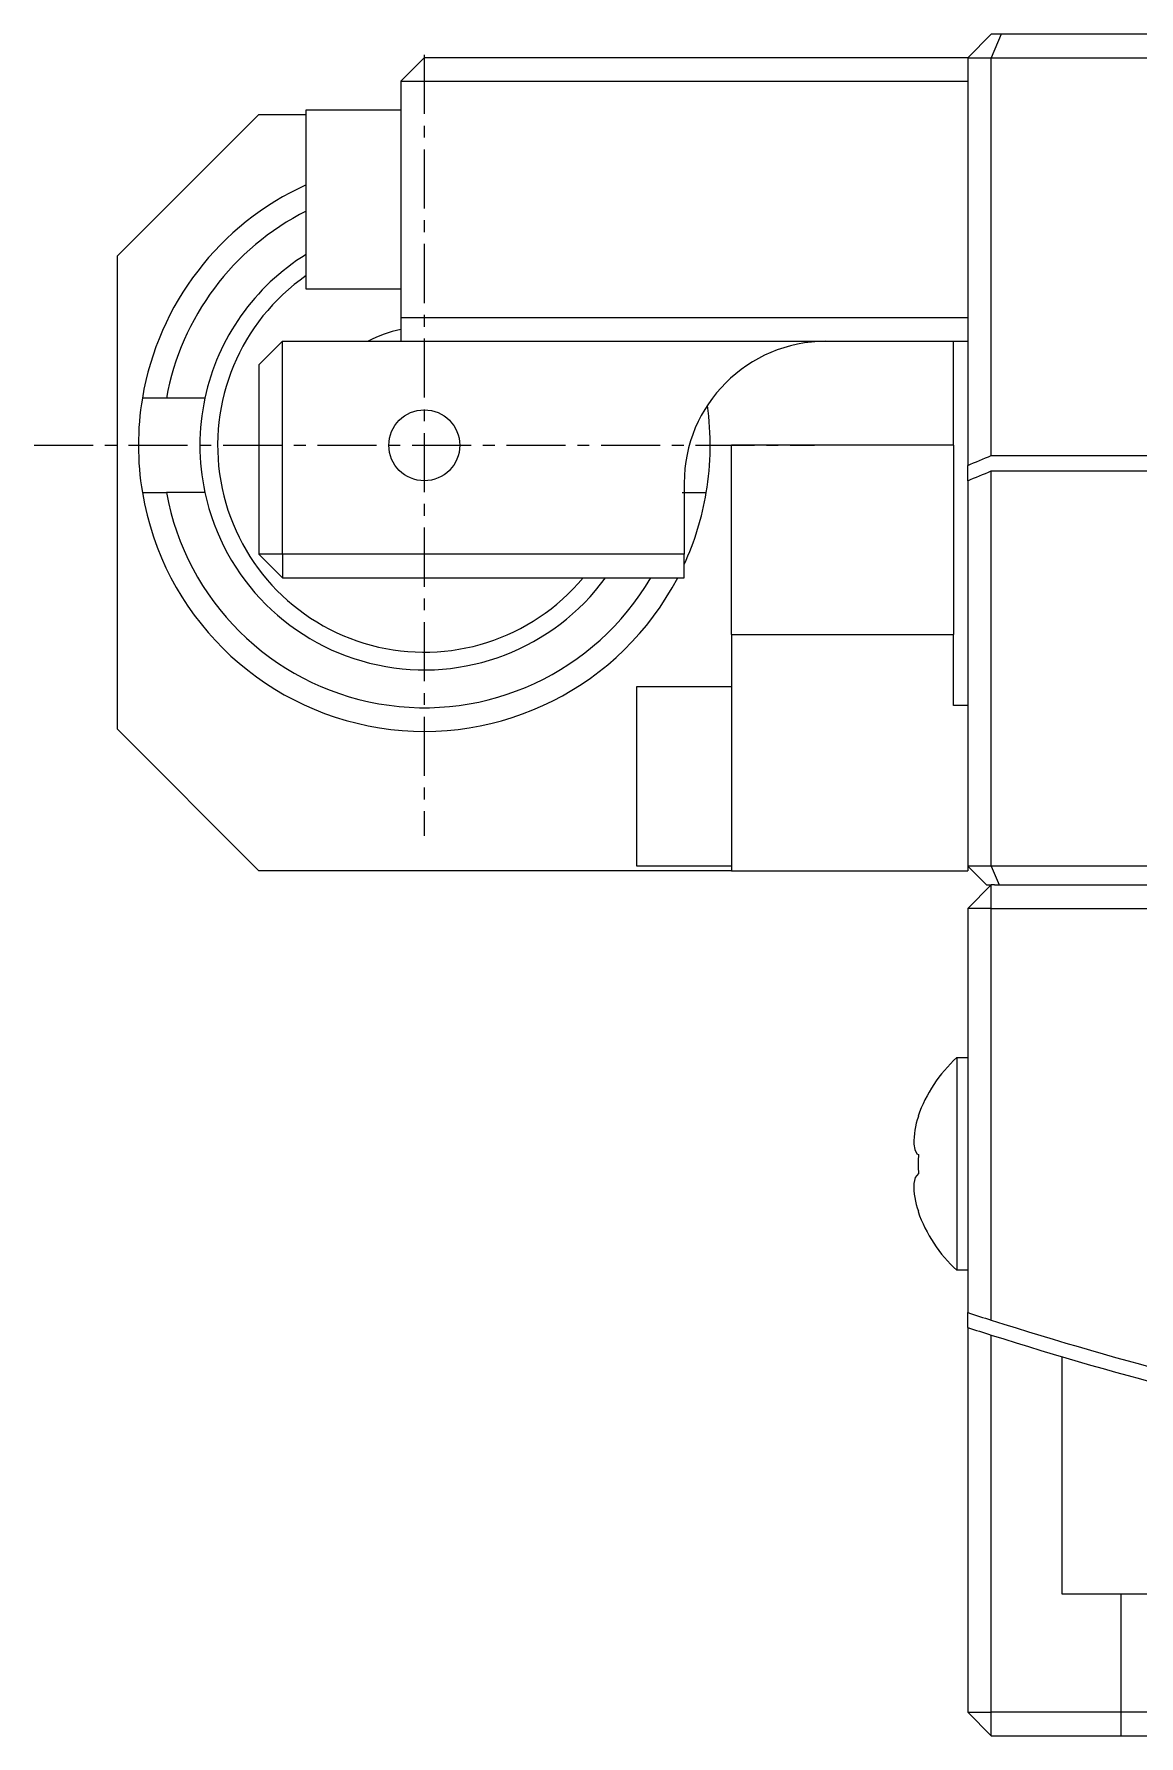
# Model space of a CAD drawing. Extents: x 52 to 451, y 54 to 360.
# Drawn here: x 172.48 to 195.86, y 82.16 to 118.16 of the extents above; entities that cross this region are included whole.
import ezdxf

# ---------------------------------------------------------------- set-up
doc = ezdxf.new("R2010")
doc.units = 0
doc.linetypes.add('CENTER', pattern=[2, 1.25, -0.25, 0.25, -0.25])
doc.layers.get('0').update_dxf_attribs({"linetype": 'CONTINUOUS'})
doc.layers.add('CENTER', color=1, linetype='CENTER')

msp = doc.modelspace()

# ---------------------------------------------------------------- linework, layer by layer
at = {"color": 7, "linetype": 'CONTINUOUS'}
for p, q in [((192.737, 118.161), (192.237, 117.661)), ((192.944, 118.161), (192.737, 117.661)), ((192.944, 118.161), (192.737, 118.161)), ((241.53, 118.161), (192.944, 118.161)), ((180.737, 117.661), (180.237, 117.161)), ((192.237, 117.661), (180.737, 117.661)), ((192.237, 117.661), (192.237, 109.036)), ((192.237, 117.661), (192.737, 117.661)), ((192.737, 117.661), (241.737, 117.661)), ((192.737, 109.246), (192.737, 117.661)), ((180.237, 117.161), (192.237, 117.161)), ((180.237, 117.161), (180.237, 112.161)), ((174.237, 113.461), (177.237, 116.461)), ((177.237, 116.461), (178.237, 116.461)), ((178.237, 112.761), (178.237, 116.561)), ((178.237, 116.561), (180.237, 116.561)), ((174.237, 113.461), (174.237, 103.461)), ((180.237, 112.761), (178.237, 112.761)), ((192.237, 112.161), (180.237, 112.161)), ((180.237, 112.161), (180.237, 111.661)), ((177.737, 111.661), (177.237, 111.161)), ((177.737, 107.161), (177.737, 111.661)), ((177.737, 111.661), (180.237, 111.661)), ((180.237, 111.661), (192.237, 111.661)), ((191.937, 109.461), (191.937, 111.661)), ((177.237, 111.161), (177.237, 107.161)), ((175.278, 110.461), (174.77, 110.461)), ((176.094, 110.461), (175.278, 110.461)), ((187.237, 105.461), (187.237, 109.461)), ((191.937, 109.461), (191.937, 105.461)), ((192.737, 109.246), (199.237, 109.246)), ((192.237, 108.711), (192.237, 109.036)), ((192.737, 108.92), (205.737, 108.92)), ((192.737, 100.561), (192.737, 108.92)), ((174.77, 108.461), (175.278, 108.461)), ((176.094, 108.461), (175.278, 108.461)), ((186.196, 108.461), (186.704, 108.461)), ((186.237, 108.661), (186.237, 107.161)), ((192.237, 108.711), (192.237, 100.561)), ((177.237, 107.161), (177.737, 106.661)), ((177.737, 107.161), (177.237, 107.161)), ((177.737, 107.161), (177.737, 106.661)), ((186.237, 107.161), (177.737, 107.161)), ((186.237, 106.661), (186.237, 107.161)), ((177.737, 106.661), (186.237, 106.661)), ((187.237, 105.461), (191.937, 105.461)), ((187.237, 105.461), (187.237, 100.461)), ((191.937, 103.961), (191.937, 105.461)), ((185.237, 104.361), (187.237, 104.361)), ((185.237, 100.561), (185.237, 104.361)), ((192.237, 103.961), (191.937, 103.961)), ((177.237, 100.461), (174.237, 103.461)), ((187.237, 100.461), (177.237, 100.461)), ((187.237, 100.561), (185.237, 100.561)), ((187.237, 100.461), (192.237, 100.461)), ((192.237, 100.561), (192.637, 100.161)), ((192.737, 100.561), (192.237, 100.561)), ((192.237, 100.561), (192.237, 100.461)), ((204.237, 100.561), (192.737, 100.561)), ((192.737, 100.561), (192.903, 100.161)), ((192.237, 99.661), (192.737, 100.161)), ((192.637, 100.161), (192.737, 100.161)), ((192.737, 99.661), (192.737, 100.161)), ((192.803, 100.161), (192.737, 100.161)), ((192.803, 100.161), (192.903, 100.161)), ((192.903, 100.161), (203.837, 100.161)), ((192.237, 99.661), (192.237, 91.115)), ((192.737, 99.661), (192.237, 99.661)), ((192.737, 99.661), (217.237, 99.661)), ((192.737, 90.955), (192.737, 99.661)), ((192.008, 96.511), (192.237, 96.511)), ((192.008, 96.511), (192.008, 94.261)), ((191.188, 95.268), (191.193, 95.262)), ((191.097, 94.679), (191.115, 94.569)), ((191.115, 94.569), (191.164, 94.477)), ((191.164, 94.477), (191.193, 94.461)), ((191.193, 94.461), (191.188, 94.324)), ((191.188, 94.324), (191.188, 94.192)), ((191.122, 93.974), (191.097, 93.847)), ((191.193, 94.061), (191.122, 93.974)), ((191.188, 94.192), (191.193, 94.061)), ((192.008, 94.261), (192.008, 92.011)), ((191.193, 93.26), (191.188, 93.254)), ((192.237, 92.011), (192.008, 92.011)), ((192.237, 90.8), (192.237, 91.115)), ((192.237, 90.8), (192.237, 82.661)), ((192.737, 82.661), (192.737, 90.64)), ((192.737, 82.161), (192.237, 82.661)), ((192.237, 82.661), (192.737, 82.661)), ((202.365, 82.661), (192.737, 82.661)), ((192.737, 82.161), (192.737, 82.661)), ((192.737, 82.161), (203.737, 82.161))]:
    msp.add_line(p, q, dxfattribs=at)
at = {"color": 3, "linetype": 'CONTINUOUS'}
for p, q in [((191.937, 109.461), (187.237, 109.461)), ((194.237, 85.161), (194.237, 90.182)), ((200.237, 85.161), (194.237, 85.161)), ((195.487, 82.161), (195.487, 85.161))]:
    msp.add_line(p, q, dxfattribs=at)
at = {"color": 7, "linetype": 'CONTINUOUS'}
msp.add_circle((180.737, 109.461), 0.75, dxfattribs=at)
for centre, radius, start, end in [((180.737, 109.461), 6.05, 114.4075, 170.486), ((180.737, 109.461), 5.55, 116.7726, 169.6197), ((180.737, 109.461), 4.75, 121.7569, 167.8468), ((180.737, 109.461), 4.75, 121.7569, 167.8468), ((180.737, 109.461), 2.5, 101.537, 118.3575), ((189.237, 108.661), 3, 90, 180), ((180.737, 109.461), 6.05, 170.486, 189.514), ((180.737, 109.461), 4.75, 167.8468, 192.1532), ((180.737, 109.461), 6.05, 350.486, 8.0224), ((167.737, 168.161), 64, 292.50801, 292.99339), ((167.737, 168.161), 64.3, 292.39728, 292.88001), ((180.737, 109.461), 6.05, 189.514, 332.4314), ((180.737, 109.461), 5.55, 190.3803, 329.7015), ((180.737, 109.461), 4.75, 192.1532, 323.8803), ((180.737, 109.461), 4.75, 192.1532, 323.8803), ((180.737, 109.461), 6.05, 335.38, 350.486), ((194.065, 94.261), 3.049, 132.4359, 160.7203), ((192.71, 94.712), 1.613, 160.0714, 181.1707), ((192.672, 93.803), 1.575, 178.3987, 200.1652), ((194.065, 94.261), 3.049, 199.2795, 227.5641), ((217.237, 168.161), 81, 252.02259, 252.39403), ((217.237, 168.161), 81.3, 252.09118, 252.46111), ((217.237, 168.161), 81, 252.39403, 258.60739), ((217.237, 168.161), 81.3, 252.46111, 258.64999)]:
    msp.add_arc(centre, radius, start, end, dxfattribs=at)
at = {"color": 3, "linetype": 'CONTINUOUS'}
msp.add_arc((180.737, 109.461), 4.375, 124.8499, 320.2082, dxfattribs=at)
at = {"layer": 'CENTER', "color": 1, "linetype": 'CENTER'}
for p, q in [((180.737, 117.721), (180.737, 101.201)), ((172.477, 109.461), (188.997, 109.461))]:
    msp.add_line(p, q, dxfattribs=at)

doc.saveas('drawing.dxf')
